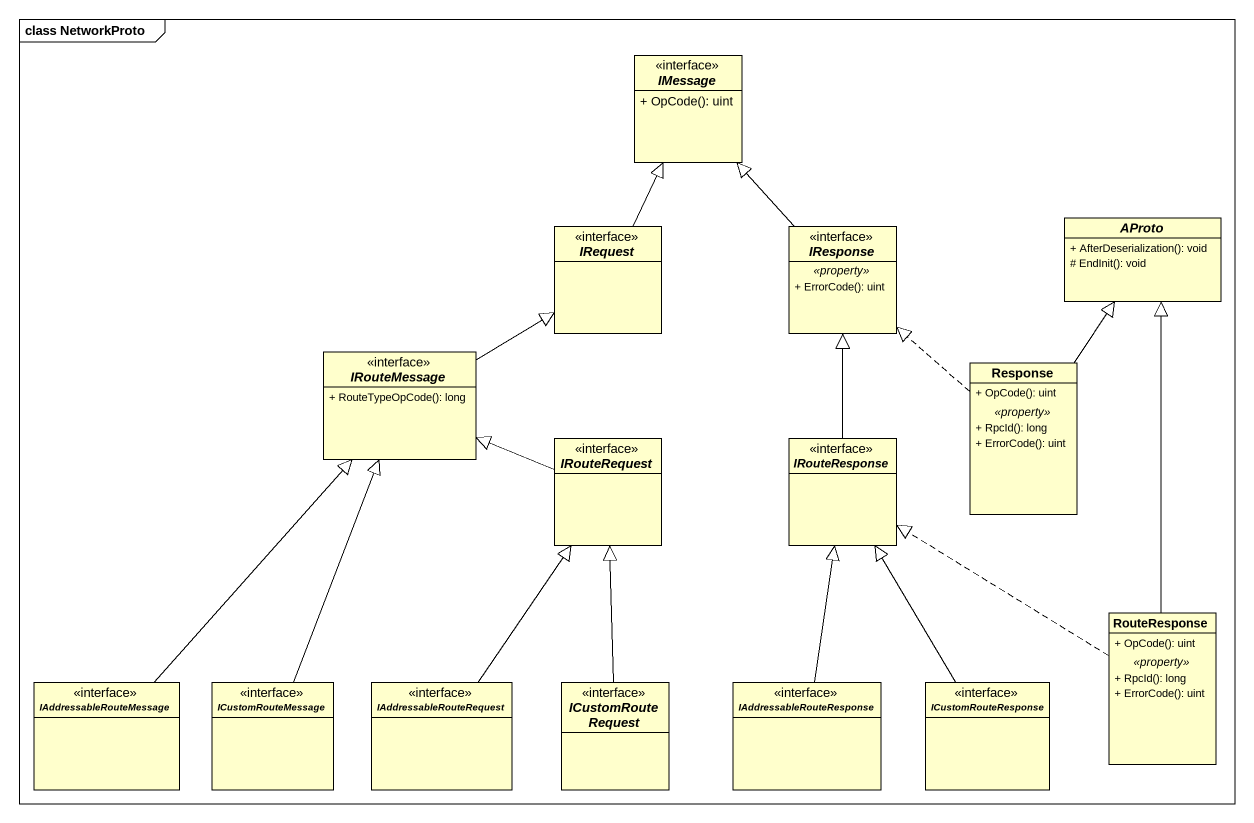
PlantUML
@startuml
mainframe class NetworkProto
hide circle
hide empty members
skinparam classAttributeIconSize 0
interface IMessage {
  + OpCode(): uint
}
interface IRequest
interface IResponse {
  .. <<property>> ..
  + ErrorCode(): uint
}
abstract class AProto {
  + AfterDeserialization(): void
  # EndInit(): void
}
interface IRouteMessage {
  + RouteTypeOpCode(): long
}
class Response {
  + OpCode(): uint
  .. <<property>> ..
  + RpcId(): long
  + ErrorCode(): uint
}
interface IRouteRequest
interface IRouteResponse
class RouteResponse {
  + OpCode(): uint
  .. <<property>> ..
  + RpcId(): long
  + ErrorCode(): uint
}
interface IAddressableRouteMessage
interface ICustomRouteMessage
interface IAddressableRouteRequest
interface ICustomRouteRequest
interface IAddressableRouteResponse
interface ICustomRouteResponse
IRequest -up-|> IMessage
IResponse -up-|> IMessage
IRouteMessage -up-|> IRequest
Response .up.|> IResponse
Response -up-|> AProto
IRouteRequest -left-|> IRouteMessage
IRouteResponse -up-|> IResponse
RouteResponse -up-|> AProto
RouteResponse .up.|> IRouteResponse
IAddressableRouteMessage -up-|> IRouteMessage
ICustomRouteMessage -up-|> IRouteMessage
IAddressableRouteRequest -up-|> IRouteRequest
ICustomRouteRequest -up-|> IRouteRequest
IAddressableRouteResponse -up-|> IRouteResponse
ICustomRouteResponse -up-|> IRouteResponse
@enduml
